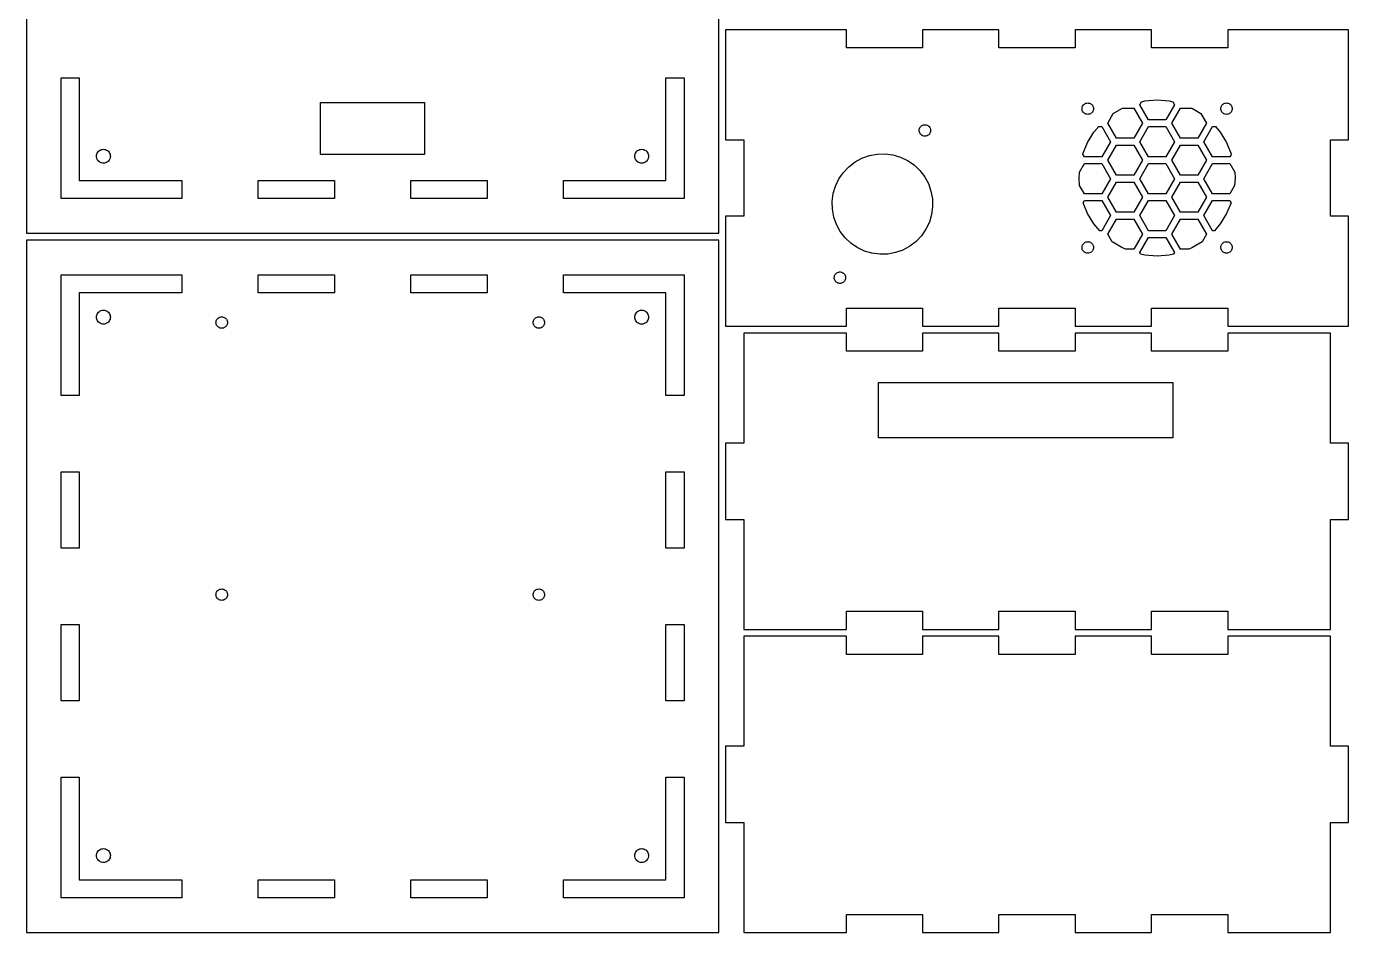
# Model space of a CAD drawing. Header units: metres. Extents: x 0 to 849, y 0 to 401.
# Drawn here: x 468 to 849.2, y 0 to 261.2 of the extents above; entities that cross this region are included whole.
import ezdxf

# ---------------------------------------------------------------- set-up
doc = ezdxf.new("R2010")
doc.units = ezdxf.units.M

msp = doc.modelspace()

# ---------------------------------------------------------------- linework, layer by layer
for p, q in [((468, 401.2), (468, 201.6)), ((667.6, 201.6), (667.6, 401.2)), ((704.4, 260.2), (669.6, 260.2)), ((669.6, 260.2), (669.6, 228.5)), ((704.4, 255), (704.4, 260.2)), ((748.4, 260.2), (726.4, 260.2)), ((726.4, 260.2), (726.4, 255)), ((748.4, 255), (748.4, 260.2)), ((792.4, 260.2), (770.4, 260.2)), ((770.4, 260.2), (770.4, 255)), ((792.4, 255), (792.4, 260.2)), ((849.2, 260.2), (814.4, 260.2)), ((814.4, 260.2), (814.4, 255)), ((849.2, 228.5), (849.2, 260.2)), ((726.4, 255), (704.4, 255)), ((770.4, 255), (748.4, 255)), ((814.4, 255), (792.4, 255)), ((478, 211.6), (478, 246.4)), ((478, 246.4), (483.2, 246.4)), ((483.2, 246.4), (483.2, 216.8)), ((652.4, 216.8), (652.4, 246.4)), ((652.4, 246.4), (657.6, 246.4)), ((657.6, 246.4), (657.6, 211.6)), ((552.8, 224.3), (552.8, 239.3)), ((552.8, 239.3), (582.8, 239.3)), ((582.8, 239.3), (582.8, 224.3)), ((772.35, 237.5), (772.37, 237.758)), ((772.37, 237.242), (772.35, 237.5)), ((772.37, 237.758), (772.431, 238.01)), ((772.431, 236.99), (772.37, 237.242)), ((772.431, 238.01), (772.53, 238.249)), ((772.53, 236.751), (772.431, 236.99)), ((772.53, 238.249), (772.665, 238.47)), ((772.665, 236.53), (772.53, 236.751)), ((772.665, 238.47), (772.833, 238.667)), ((772.833, 236.333), (772.665, 236.53)), ((772.833, 238.667), (773.03, 238.835)), ((773.03, 238.835), (773.251, 238.97)), ((773.251, 238.97), (773.49, 239.069)), ((773.49, 239.069), (773.742, 239.13)), ((773.742, 239.13), (774, 239.15)), ((774, 239.15), (774.258, 239.13)), ((774.258, 239.13), (774.51, 239.069)), ((774.51, 239.069), (774.749, 238.97)), ((774.749, 238.97), (774.97, 238.835)), ((774.97, 238.835), (775.167, 238.667)), ((775.167, 238.667), (775.335, 238.47)), ((775.335, 236.53), (775.167, 236.333)), ((775.335, 238.47), (775.47, 238.249)), ((775.47, 236.751), (775.335, 236.53)), ((775.47, 238.249), (775.569, 238.01)), ((775.569, 236.99), (775.47, 236.751)), ((775.569, 238.01), (775.63, 237.758)), ((775.63, 237.242), (775.569, 236.99)), ((775.63, 237.758), (775.65, 237.5)), ((775.65, 237.5), (775.63, 237.242)), ((781.354, 236.058), (783.785, 237.548)), ((783.785, 237.548), (784.011, 237.641)), ((784.011, 237.641), (787.268, 237.641)), ((787.268, 237.641), (789.768, 233.311)), ((789, 238.641), (789.487, 239.485)), ((791.5, 234.311), (789, 238.641)), ((789.487, 239.485), (790.48, 239.723)), ((790.48, 239.723), (794, 240)), ((794, 240), (797.52, 239.723)), ((799, 238.641), (796.5, 234.311)), ((797.52, 239.723), (798.513, 239.485)), ((798.232, 233.311), (800.732, 237.641)), ((798.513, 239.485), (799, 238.641)), ((800.732, 237.641), (803.989, 237.641)), ((803.989, 237.641), (804.215, 237.548)), ((804.215, 237.548), (806.646, 236.058)), ((812.35, 237.5), (812.37, 237.758)), ((812.37, 237.242), (812.35, 237.5)), ((812.37, 237.758), (812.431, 238.01)), ((812.431, 236.99), (812.37, 237.242)), ((812.431, 238.01), (812.53, 238.249)), ((812.53, 236.751), (812.431, 236.99)), ((812.53, 238.249), (812.665, 238.47)), ((812.665, 236.53), (812.53, 236.751)), ((812.665, 238.47), (812.833, 238.667)), ((812.833, 236.333), (812.665, 236.53)), ((812.833, 238.667), (813.03, 238.835)), ((813.03, 238.835), (813.251, 238.97)), ((813.251, 238.97), (813.49, 239.069)), ((813.49, 239.069), (813.742, 239.13)), ((813.742, 239.13), (814, 239.15)), ((814, 239.15), (814.258, 239.13)), ((814.258, 239.13), (814.51, 239.069)), ((814.51, 239.069), (814.749, 238.97)), ((814.749, 238.97), (814.97, 238.835)), ((814.97, 238.835), (815.167, 238.667)), ((815.167, 238.667), (815.335, 238.47)), ((815.335, 236.53), (815.167, 236.333)), ((815.335, 238.47), (815.47, 238.249)), ((815.47, 236.751), (815.335, 236.53)), ((815.47, 238.249), (815.569, 238.01)), ((815.569, 236.99), (815.47, 236.751)), ((815.569, 238.01), (815.63, 237.758)), ((815.63, 237.242), (815.569, 236.99)), ((815.63, 237.758), (815.65, 237.5)), ((815.65, 237.5), (815.63, 237.242)), ((725.946, 232.444), (726.151, 232.601)), ((726.151, 232.601), (726.379, 232.725)), ((726.379, 232.725), (726.623, 232.811)), ((726.623, 232.811), (726.878, 232.859)), ((726.878, 232.859), (727.136, 232.865)), ((727.136, 232.865), (727.393, 232.832)), ((727.393, 232.832), (727.641, 232.758)), ((727.641, 232.758), (727.875, 232.647)), ((727.875, 232.647), (728.088, 232.5)), ((773.03, 236.165), (772.833, 236.333)), ((773.251, 236.03), (773.03, 236.165)), ((773.49, 235.931), (773.251, 236.03)), ((773.742, 235.87), (773.49, 235.931)), ((774, 235.85), (773.742, 235.87)), ((774.258, 235.87), (774, 235.85)), ((774.51, 235.931), (774.258, 235.87)), ((774.749, 236.03), (774.51, 235.931)), ((774.97, 236.165), (774.749, 236.03)), ((775.167, 236.333), (774.97, 236.165)), ((779.768, 233.311), (781.354, 236.058)), ((782.268, 228.981), (779.768, 233.311)), ((789.768, 233.311), (787.268, 228.981)), ((796.5, 234.311), (791.5, 234.311)), ((800.732, 228.981), (798.232, 233.311)), ((808.232, 233.311), (805.732, 228.981)), ((806.646, 236.058), (808.232, 233.311)), ((813.03, 236.165), (812.833, 236.333)), ((813.251, 236.03), (813.03, 236.165)), ((813.49, 235.931), (813.251, 236.03)), ((813.742, 235.87), (813.49, 235.931)), ((814, 235.85), (813.742, 235.87)), ((814.258, 235.87), (814, 235.85)), ((814.51, 235.931), (814.258, 235.87)), ((814.749, 236.03), (814.51, 235.931)), ((814.97, 236.165), (814.749, 236.03)), ((815.167, 236.333), (814.97, 236.165)), ((725.402, 231.304), (725.436, 231.561)), ((725.409, 231.045), (725.402, 231.304)), ((725.456, 230.791), (725.409, 231.045)), ((725.436, 231.561), (725.51, 231.809)), ((725.543, 230.546), (725.456, 230.791)), ((725.51, 231.809), (725.621, 232.043)), ((725.666, 230.319), (725.543, 230.546)), ((725.621, 232.043), (725.768, 232.256)), ((725.824, 230.114), (725.666, 230.319)), ((725.768, 232.256), (725.946, 232.444)), ((726.012, 229.935), (725.824, 230.114)), ((726.225, 229.789), (726.012, 229.935)), ((726.459, 229.677), (726.225, 229.789)), ((726.707, 229.604), (726.459, 229.677)), ((726.964, 229.57), (726.707, 229.604)), ((727.222, 229.577), (726.964, 229.57)), ((727.477, 229.624), (727.222, 229.577)), ((727.721, 229.71), (727.477, 229.624)), ((727.949, 229.834), (727.721, 229.71)), ((728.154, 229.991), (727.949, 229.834)), ((728.088, 232.5), (728.276, 232.322)), ((728.332, 230.179), (728.154, 229.991)), ((728.276, 232.322), (728.434, 232.116)), ((728.479, 230.393), (728.332, 230.179)), ((728.434, 232.116), (728.557, 231.889)), ((728.59, 230.626), (728.479, 230.393)), ((728.557, 231.889), (728.644, 231.645)), ((728.664, 230.875), (728.59, 230.626)), ((728.644, 231.645), (728.691, 231.39)), ((728.698, 231.131), (728.664, 230.875)), ((728.691, 231.39), (728.698, 231.131)), ((773.952, 227.715), (775.797, 230.725)), ((775.797, 230.725), (777.151, 232.311)), ((777.151, 232.311), (778.036, 232.311)), ((778.036, 232.311), (780.536, 227.981)), ((787.268, 228.981), (782.268, 228.981)), ((789, 227.981), (791.5, 232.311)), ((791.5, 232.311), (796.5, 232.311)), ((796.5, 232.311), (799, 227.981)), ((805.732, 228.981), (800.732, 228.981)), ((807.464, 227.981), (809.964, 232.311)), ((809.964, 232.311), (810.849, 232.311)), ((810.849, 232.311), (812.203, 230.725)), ((812.203, 230.725), (814.048, 227.715)), ((488.418, 224.708), (488.582, 224.976)), ((488.582, 224.976), (488.786, 225.214)), ((488.786, 225.214), (489.024, 225.418)), ((489.024, 225.418), (489.292, 225.582)), ((489.292, 225.582), (489.582, 225.702)), ((489.582, 225.702), (489.887, 225.775)), ((489.887, 225.775), (490.2, 225.8)), ((490.2, 225.8), (490.513, 225.775)), ((490.513, 225.775), (490.818, 225.702)), ((490.818, 225.702), (491.108, 225.582)), ((491.108, 225.582), (491.376, 225.418)), ((491.376, 225.418), (491.614, 225.214)), ((491.614, 225.214), (491.818, 224.976)), ((491.818, 224.976), (491.982, 224.708)), ((643.618, 224.708), (643.782, 224.976)), ((643.782, 224.976), (643.986, 225.214)), ((643.986, 225.214), (644.224, 225.418)), ((644.224, 225.418), (644.492, 225.582)), ((644.492, 225.582), (644.782, 225.702)), ((644.782, 225.702), (645.087, 225.775)), ((645.087, 225.775), (645.4, 225.8)), ((645.4, 225.8), (645.713, 225.775)), ((645.713, 225.775), (646.018, 225.702)), ((646.018, 225.702), (646.308, 225.582)), ((646.308, 225.582), (646.576, 225.418)), ((646.576, 225.418), (646.814, 225.214)), ((646.814, 225.214), (647.018, 224.976)), ((647.018, 224.976), (647.182, 224.708)), ((669.6, 228.5), (674.8, 228.5)), ((674.8, 228.5), (674.8, 206.5)), ((772.601, 224.453), (773.952, 227.715)), ((780.536, 227.981), (778.036, 223.651)), ((779.768, 222.651), (782.268, 226.981)), ((782.268, 226.981), (787.268, 226.981)), ((787.268, 226.981), (789.768, 222.651)), ((791.5, 223.651), (789, 227.981)), ((799, 227.981), (796.5, 223.651)), ((798.232, 222.651), (800.732, 226.981)), ((800.732, 226.981), (805.732, 226.981)), ((805.732, 226.981), (808.232, 222.651)), ((809.964, 223.651), (807.464, 227.981)), ((814.048, 227.715), (815.399, 224.453)), ((844, 206.5), (844, 228.5)), ((844, 228.5), (849.2, 228.5)), ((488.2, 223.8), (488.225, 224.113)), ((488.225, 223.487), (488.2, 223.8)), ((488.225, 224.113), (488.298, 224.418)), ((488.298, 223.182), (488.225, 223.487)), ((488.298, 224.418), (488.418, 224.708)), ((488.418, 222.892), (488.298, 223.182)), ((488.582, 222.624), (488.418, 222.892)), ((488.786, 222.386), (488.582, 222.624)), ((489.024, 222.182), (488.786, 222.386)), ((489.292, 222.018), (489.024, 222.182)), ((489.582, 221.898), (489.292, 222.018)), ((489.887, 221.825), (489.582, 221.898)), ((490.2, 221.8), (489.887, 221.825)), ((490.513, 221.825), (490.2, 221.8)), ((490.818, 221.898), (490.513, 221.825)), ((491.108, 222.018), (490.818, 221.898)), ((491.376, 222.182), (491.108, 222.018)), ((491.614, 222.386), (491.376, 222.182)), ((491.818, 222.624), (491.614, 222.386)), ((491.982, 222.892), (491.818, 222.624)), ((491.982, 224.708), (492.102, 224.418)), ((492.102, 223.182), (491.982, 222.892)), ((492.102, 224.418), (492.175, 224.113)), ((492.175, 223.487), (492.102, 223.182)), ((492.175, 224.113), (492.2, 223.8)), ((492.2, 223.8), (492.175, 223.487)), ((582.8, 224.3), (552.8, 224.3)), ((643.4, 223.8), (643.425, 224.113)), ((643.425, 223.487), (643.4, 223.8)), ((643.425, 224.113), (643.498, 224.418)), ((643.498, 223.182), (643.425, 223.487)), ((643.498, 224.418), (643.618, 224.708)), ((643.618, 222.892), (643.498, 223.182)), ((643.782, 222.624), (643.618, 222.892)), ((643.986, 222.386), (643.782, 222.624)), ((644.224, 222.182), (643.986, 222.386)), ((644.492, 222.018), (644.224, 222.182)), ((644.782, 221.898), (644.492, 222.018)), ((645.087, 221.825), (644.782, 221.898)), ((645.4, 221.8), (645.087, 221.825)), ((645.713, 221.825), (645.4, 221.8)), ((646.018, 221.898), (645.713, 221.825)), ((646.308, 222.018), (646.018, 221.898)), ((646.576, 222.182), (646.308, 222.018)), ((646.814, 222.386), (646.576, 222.182)), ((647.018, 222.624), (646.814, 222.386)), ((647.182, 222.892), (647.018, 222.624)), ((647.182, 224.708), (647.302, 224.418)), ((647.302, 223.182), (647.182, 222.892)), ((647.302, 224.418), (647.375, 224.113)), ((647.375, 223.487), (647.302, 223.182)), ((647.375, 224.113), (647.4, 223.8)), ((647.4, 223.8), (647.375, 223.487)), ((705.098, 220.776), (706.903, 222.161)), ((706.903, 222.161), (708.902, 223.246)), ((708.902, 223.246), (711.047, 224.006)), ((711.047, 224.006), (713.284, 224.421)), ((713.284, 224.421), (715.559, 224.48)), ((715.559, 224.48), (717.815, 224.183)), ((717.815, 224.183), (719.996, 223.537)), ((719.996, 223.537), (722.05, 222.557)), ((722.05, 222.557), (723.925, 221.269)), ((723.925, 221.269), (725.576, 219.702)), ((771.636, 219.226), (773.036, 221.651)), ((772.593, 224.418), (772.601, 224.453)), ((773.036, 223.651), (772.593, 224.418)), ((778.036, 223.651), (773.036, 223.651)), ((773.036, 221.651), (778.036, 221.651)), ((778.036, 221.651), (780.536, 217.32)), ((782.268, 218.32), (779.768, 222.651)), ((789.768, 222.651), (787.268, 218.32)), ((789, 217.32), (791.5, 221.651)), ((796.5, 223.651), (791.5, 223.651)), ((791.5, 221.651), (796.5, 221.651)), ((796.5, 221.651), (799, 217.32)), ((800.732, 218.32), (798.232, 222.651)), ((808.232, 222.651), (805.732, 218.32)), ((807.464, 217.32), (809.964, 221.651)), ((814.964, 223.651), (809.964, 223.651)), ((809.964, 221.651), (814.964, 221.651)), ((815.407, 224.418), (814.964, 223.651)), ((814.964, 221.651), (816.364, 219.226)), ((815.399, 224.453), (815.407, 224.418)), ((702.243, 217.25), (703.531, 219.125)), ((703.531, 219.125), (705.098, 220.776)), ((725.576, 219.702), (726.961, 217.897)), ((726.961, 217.897), (728.046, 215.898)), ((771.5, 217.5), (771.636, 219.226)), ((771.669, 215.359), (771.5, 217.5)), ((780.536, 217.32), (778.036, 212.99)), ((787.268, 218.32), (782.268, 218.32)), ((791.5, 212.99), (789, 217.32)), ((799, 217.32), (796.5, 212.99)), ((805.732, 218.32), (800.732, 218.32)), ((809.964, 212.99), (807.464, 217.32)), ((816.5, 217.5), (816.331, 215.359)), ((816.364, 219.226), (816.5, 217.5)), ((483.2, 216.8), (512.8, 216.8)), ((512.8, 216.8), (512.8, 211.6)), ((534.8, 211.6), (534.8, 216.8)), ((534.8, 216.8), (556.8, 216.8)), ((556.8, 216.8), (556.8, 211.6)), ((578.8, 211.6), (578.8, 216.8)), ((578.8, 216.8), (600.8, 216.8)), ((600.8, 216.8), (600.8, 211.6)), ((622.8, 211.6), (622.8, 216.8)), ((622.8, 216.8), (652.4, 216.8)), ((700.617, 213.015), (701.263, 215.196)), ((701.263, 215.196), (702.243, 217.25)), ((728.046, 215.898), (728.806, 213.753)), ((728.806, 213.753), (729.221, 211.516)), ((773.036, 212.99), (771.669, 215.359)), ((779.768, 211.99), (782.268, 216.32)), ((782.268, 216.32), (787.268, 216.32)), ((787.268, 216.32), (789.768, 211.99)), ((798.232, 211.99), (800.732, 216.32)), ((800.732, 216.32), (805.732, 216.32)), ((805.732, 216.32), (808.232, 211.99)), ((816.331, 215.359), (814.964, 212.99)), ((512.8, 211.6), (478, 211.6)), ((556.8, 211.6), (534.8, 211.6)), ((600.8, 211.6), (578.8, 211.6)), ((657.6, 211.6), (622.8, 211.6)), ((700.32, 210.759), (700.617, 213.015)), ((700.379, 208.484), (700.32, 210.759)), ((729.221, 211.516), (729.28, 209.241)), ((772.676, 210.367), (773.036, 210.99)), ((773.952, 207.285), (772.676, 210.367)), ((778.036, 212.99), (773.036, 212.99)), ((773.036, 210.99), (778.036, 210.99)), ((778.036, 210.99), (780.536, 206.66)), ((782.268, 207.66), (779.768, 211.99)), ((789.768, 211.99), (787.268, 207.66)), ((789, 206.66), (791.5, 210.99)), ((796.5, 212.99), (791.5, 212.99)), ((791.5, 210.99), (796.5, 210.99)), ((796.5, 210.99), (799, 206.66)), ((800.732, 207.66), (798.232, 211.99)), ((808.232, 211.99), (805.732, 207.66)), ((807.464, 206.66), (809.964, 210.99)), ((814.964, 212.99), (809.964, 212.99)), ((809.964, 210.99), (814.964, 210.99)), ((815.324, 210.367), (814.048, 207.285)), ((814.964, 210.99), (815.324, 210.367)), ((674.8, 206.5), (669.6, 206.5)), ((669.6, 206.5), (669.6, 174.8)), ((700.794, 206.247), (700.379, 208.484)), ((701.554, 204.102), (700.794, 206.247)), ((728.983, 206.985), (728.337, 204.804)), ((729.28, 209.241), (728.983, 206.985)), ((775.797, 204.275), (773.952, 207.285)), ((780.536, 206.66), (778.036, 202.33)), ((787.268, 207.66), (782.268, 207.66)), ((791.5, 202.33), (789, 206.66)), ((799, 206.66), (796.5, 202.33)), ((805.732, 207.66), (800.732, 207.66)), ((809.964, 202.33), (807.464, 206.66)), ((814.048, 207.285), (812.203, 204.275)), ((849.2, 206.5), (844, 206.5)), ((849.2, 174.8), (849.2, 206.5)), ((702.639, 202.103), (701.554, 204.102)), ((704.024, 200.298), (702.639, 202.103)), ((727.357, 202.75), (726.069, 200.875)), ((728.337, 204.804), (727.357, 202.75)), ((777.458, 202.33), (775.797, 204.275)), ((778.036, 202.33), (777.458, 202.33)), ((779.768, 201.33), (782.268, 205.66)), ((782.268, 205.66), (787.268, 205.66)), ((787.268, 205.66), (789.768, 201.33)), ((796.5, 202.33), (791.5, 202.33)), ((798.232, 201.33), (800.732, 205.66)), ((800.732, 205.66), (805.732, 205.66)), ((805.732, 205.66), (808.232, 201.33)), ((810.542, 202.33), (809.964, 202.33)), ((812.203, 204.275), (810.542, 202.33)), ((468, 201.6), (667.6, 201.6)), ((667.6, 199.6), (468, 199.6)), ((468, 199.6), (468, 0)), ((667.6, 0), (667.6, 199.6)), ((705.675, 198.731), (704.024, 200.298)), ((707.55, 197.443), (705.675, 198.731)), ((724.502, 199.224), (722.697, 197.839)), ((726.069, 200.875), (724.502, 199.224)), ((772.431, 198.01), (772.53, 198.249)), ((772.53, 198.249), (772.665, 198.47)), ((772.665, 198.47), (772.833, 198.667)), ((772.833, 198.667), (773.03, 198.835)), ((773.03, 198.835), (773.251, 198.97)), ((773.251, 198.97), (773.49, 199.069)), ((773.49, 199.069), (773.742, 199.13)), ((773.742, 199.13), (774, 199.15)), ((774, 199.15), (774.258, 199.13)), ((774.258, 199.13), (774.51, 199.069)), ((774.51, 199.069), (774.749, 198.97)), ((774.749, 198.97), (774.97, 198.835)), ((774.97, 198.835), (775.167, 198.667)), ((775.167, 198.667), (775.335, 198.47)), ((775.335, 198.47), (775.47, 198.249)), ((775.47, 198.249), (775.569, 198.01)), ((781.033, 199.139), (779.768, 201.33)), ((783.785, 197.452), (781.033, 199.139)), ((789.768, 201.33), (787.268, 197)), ((789, 196), (791.5, 200.33)), ((791.5, 200.33), (796.5, 200.33)), ((796.5, 200.33), (799, 196)), ((800.732, 197), (798.232, 201.33)), ((806.967, 199.139), (804.215, 197.452)), ((808.232, 201.33), (806.967, 199.139)), ((812.431, 198.01), (812.53, 198.249)), ((812.53, 198.249), (812.665, 198.47)), ((812.665, 198.47), (812.833, 198.667)), ((812.833, 198.667), (813.03, 198.835)), ((813.03, 198.835), (813.251, 198.97)), ((813.251, 198.97), (813.49, 199.069)), ((813.49, 199.069), (813.742, 199.13)), ((813.742, 199.13), (814, 199.15)), ((814, 199.15), (814.258, 199.13)), ((814.258, 199.13), (814.51, 199.069)), ((814.51, 199.069), (814.749, 198.97)), ((814.749, 198.97), (814.97, 198.835)), ((814.97, 198.835), (815.167, 198.667)), ((815.167, 198.667), (815.335, 198.47)), ((815.335, 198.47), (815.47, 198.249)), ((815.47, 198.249), (815.569, 198.01)), ((709.604, 196.463), (707.55, 197.443)), ((711.785, 195.817), (709.604, 196.463)), ((714.041, 195.52), (711.785, 195.817)), ((716.316, 195.579), (714.041, 195.52)), ((718.553, 195.994), (716.316, 195.579)), ((720.698, 196.754), (718.553, 195.994)), ((722.697, 197.839), (720.698, 196.754)), ((772.35, 197.5), (772.37, 197.758)), ((772.37, 197.242), (772.35, 197.5)), ((772.37, 197.758), (772.431, 198.01)), ((772.431, 196.99), (772.37, 197.242)), ((772.53, 196.751), (772.431, 196.99)), ((772.665, 196.53), (772.53, 196.751)), ((772.833, 196.333), (772.665, 196.53)), ((773.03, 196.165), (772.833, 196.333)), ((773.251, 196.03), (773.03, 196.165)), ((773.49, 195.931), (773.251, 196.03)), ((773.742, 195.87), (773.49, 195.931)), ((774, 195.85), (773.742, 195.87)), ((774.258, 195.87), (774, 195.85)), ((774.51, 195.931), (774.258, 195.87)), ((774.749, 196.03), (774.51, 195.931)), ((774.97, 196.165), (774.749, 196.03)), ((775.167, 196.333), (774.97, 196.165)), ((775.335, 196.53), (775.167, 196.333)), ((775.47, 196.751), (775.335, 196.53)), ((775.569, 196.99), (775.47, 196.751)), ((775.569, 198.01), (775.63, 197.758)), ((775.63, 197.242), (775.569, 196.99)), ((775.63, 197.758), (775.65, 197.5)), ((775.65, 197.5), (775.63, 197.242)), ((784.877, 197), (783.785, 197.452)), ((787.268, 197), (784.877, 197)), ((789.246, 195.573), (789, 196)), ((790.48, 195.277), (789.246, 195.573)), ((794, 195), (790.48, 195.277)), ((797.52, 195.277), (794, 195)), ((798.754, 195.573), (797.52, 195.277)), ((799, 196), (798.754, 195.573)), ((803.123, 197), (800.732, 197)), ((804.215, 197.452), (803.123, 197)), ((812.35, 197.5), (812.37, 197.758)), ((812.37, 197.242), (812.35, 197.5)), ((812.37, 197.758), (812.431, 198.01)), ((812.431, 196.99), (812.37, 197.242)), ((812.53, 196.751), (812.431, 196.99)), ((812.665, 196.53), (812.53, 196.751)), ((812.833, 196.333), (812.665, 196.53)), ((813.03, 196.165), (812.833, 196.333)), ((813.251, 196.03), (813.03, 196.165)), ((813.49, 195.931), (813.251, 196.03)), ((813.742, 195.87), (813.49, 195.931)), ((814, 195.85), (813.742, 195.87)), ((814.258, 195.87), (814, 195.85)), ((814.51, 195.931), (814.258, 195.87)), ((814.749, 196.03), (814.51, 195.931)), ((814.97, 196.165), (814.749, 196.03)), ((815.167, 196.333), (814.97, 196.165)), ((815.335, 196.53), (815.167, 196.333)), ((815.47, 196.751), (815.335, 196.53)), ((815.569, 196.99), (815.47, 196.751)), ((815.569, 198.01), (815.63, 197.758)), ((815.63, 197.242), (815.569, 196.99)), ((815.63, 197.758), (815.65, 197.5)), ((815.65, 197.5), (815.63, 197.242)), ((478, 154.8), (478, 189.6)), ((478, 189.6), (512.8, 189.6)), ((512.8, 189.6), (512.8, 184.4)), ((534.8, 184.4), (534.8, 189.6)), ((534.8, 189.6), (556.8, 189.6)), ((556.8, 189.6), (556.8, 184.4)), ((578.8, 184.4), (578.8, 189.6)), ((578.8, 189.6), (600.8, 189.6)), ((600.8, 189.6), (600.8, 184.4)), ((622.8, 184.4), (622.8, 189.6)), ((622.8, 189.6), (657.6, 189.6)), ((657.6, 189.6), (657.6, 154.8)), ((700.902, 188.869), (700.936, 189.125)), ((700.909, 188.61), (700.902, 188.869)), ((700.956, 188.355), (700.909, 188.61)), ((700.936, 189.125), (701.01, 189.374)), ((701.043, 188.111), (700.956, 188.355)), ((701.01, 189.374), (701.121, 189.607)), ((701.166, 187.884), (701.043, 188.111)), ((701.121, 189.607), (701.268, 189.821)), ((701.324, 187.678), (701.166, 187.884)), ((701.268, 189.821), (701.446, 190.009)), ((701.512, 187.5), (701.324, 187.678)), ((701.446, 190.009), (701.651, 190.166)), ((701.725, 187.353), (701.512, 187.5)), ((701.651, 190.166), (701.879, 190.29)), ((701.959, 187.242), (701.725, 187.353)), ((701.879, 190.29), (702.123, 190.376)), ((702.207, 187.168), (701.959, 187.242)), ((702.123, 190.376), (702.378, 190.423)), ((702.464, 187.135), (702.207, 187.168)), ((702.378, 190.423), (702.636, 190.43)), ((702.722, 187.141), (702.464, 187.135)), ((702.636, 190.43), (702.893, 190.396)), ((702.977, 187.189), (702.722, 187.141)), ((702.893, 190.396), (703.141, 190.323)), ((703.221, 187.275), (702.977, 187.189)), ((703.141, 190.323), (703.375, 190.211)), ((703.449, 187.399), (703.221, 187.275)), ((703.375, 190.211), (703.588, 190.065)), ((703.654, 187.556), (703.449, 187.399)), ((703.588, 190.065), (703.776, 189.886)), ((703.832, 187.744), (703.654, 187.556)), ((703.776, 189.886), (703.934, 189.681)), ((703.979, 187.957), (703.832, 187.744)), ((703.934, 189.681), (704.057, 189.453)), ((704.09, 188.191), (703.979, 187.957)), ((704.057, 189.453), (704.144, 189.209)), ((704.164, 188.439), (704.09, 188.191)), ((704.144, 189.209), (704.191, 188.955)), ((704.198, 188.696), (704.164, 188.439)), ((704.191, 188.955), (704.198, 188.696)), ((512.8, 184.4), (483.2, 184.4)), ((483.2, 184.4), (483.2, 154.8)), ((556.8, 184.4), (534.8, 184.4)), ((600.8, 184.4), (578.8, 184.4)), ((652.4, 184.4), (622.8, 184.4)), ((652.4, 154.8), (652.4, 184.4)), ((489.024, 179.018), (489.292, 179.182)), ((489.292, 179.182), (489.582, 179.302)), ((489.582, 179.302), (489.887, 179.375)), ((489.887, 179.375), (490.2, 179.4)), ((490.2, 179.4), (490.513, 179.375)), ((490.513, 179.375), (490.818, 179.302)), ((490.818, 179.302), (491.108, 179.182)), ((491.108, 179.182), (491.376, 179.018)), ((644.224, 179.018), (644.492, 179.182)), ((644.492, 179.182), (644.782, 179.302)), ((644.782, 179.302), (645.087, 179.375)), ((645.087, 179.375), (645.4, 179.4)), ((645.4, 179.4), (645.713, 179.375)), ((645.713, 179.375), (646.018, 179.302)), ((646.018, 179.302), (646.308, 179.182)), ((646.308, 179.182), (646.576, 179.018)), ((704.4, 180), (726.4, 180)), ((704.4, 174.8), (704.4, 180)), ((726.4, 180), (726.4, 174.8)), ((748.4, 174.8), (748.4, 180)), ((748.4, 180), (770.4, 180)), ((770.4, 180), (770.4, 174.8)), ((792.4, 174.8), (792.4, 180)), ((792.4, 180), (814.4, 180)), ((814.4, 180), (814.4, 174.8)), ((488.2, 177.4), (488.225, 177.713)), ((488.225, 177.087), (488.2, 177.4)), ((488.225, 177.713), (488.298, 178.018)), ((488.298, 176.782), (488.225, 177.087)), ((488.298, 178.018), (488.418, 178.308)), ((488.418, 176.492), (488.298, 176.782)), ((488.418, 178.308), (488.582, 178.576)), ((488.582, 176.224), (488.418, 176.492)), ((488.582, 178.576), (488.786, 178.814)), ((488.786, 175.986), (488.582, 176.224)), ((488.786, 178.814), (489.024, 179.018)), ((489.024, 175.782), (488.786, 175.986)), ((489.292, 175.618), (489.024, 175.782)), ((489.582, 175.498), (489.292, 175.618)), ((489.887, 175.425), (489.582, 175.498)), ((490.2, 175.4), (489.887, 175.425)), ((490.513, 175.425), (490.2, 175.4)), ((490.818, 175.498), (490.513, 175.425)), ((491.108, 175.618), (490.818, 175.498)), ((491.376, 175.782), (491.108, 175.618)), ((491.376, 179.018), (491.614, 178.814)), ((491.614, 175.986), (491.376, 175.782)), ((491.614, 178.814), (491.818, 178.576)), ((491.818, 176.224), (491.614, 175.986)), ((491.818, 178.576), (491.982, 178.308)), ((491.982, 176.492), (491.818, 176.224)), ((491.982, 178.308), (492.102, 178.018)), ((492.102, 176.782), (491.982, 176.492)), ((492.102, 178.018), (492.175, 177.713)), ((492.175, 177.087), (492.102, 176.782)), ((492.175, 177.713), (492.2, 177.4)), ((492.2, 177.4), (492.175, 177.087)), ((522.65, 175.84), (522.67, 176.098)), ((522.67, 175.582), (522.65, 175.84)), ((522.67, 176.098), (522.731, 176.35)), ((522.731, 175.33), (522.67, 175.582)), ((522.731, 176.35), (522.83, 176.589)), ((522.83, 176.589), (522.965, 176.81)), ((522.965, 176.81), (523.133, 177.007)), ((523.133, 177.007), (523.33, 177.175)), ((523.33, 177.175), (523.551, 177.31)), ((523.551, 177.31), (523.79, 177.409)), ((523.79, 177.409), (524.042, 177.47)), ((524.042, 177.47), (524.3, 177.49)), ((524.3, 177.49), (524.558, 177.47)), ((524.558, 177.47), (524.81, 177.409)), ((524.81, 177.409), (525.049, 177.31)), ((525.049, 177.31), (525.27, 177.175)), ((525.27, 177.175), (525.467, 177.007)), ((525.467, 177.007), (525.635, 176.81)), ((525.635, 176.81), (525.77, 176.589)), ((525.77, 176.589), (525.869, 176.35)), ((525.869, 176.35), (525.93, 176.098)), ((525.93, 175.582), (525.869, 175.33)), ((525.93, 176.098), (525.95, 175.84)), ((525.95, 175.84), (525.93, 175.582)), ((614.09, 175.84), (614.11, 176.098)), ((614.11, 175.582), (614.09, 175.84)), ((614.11, 176.098), (614.171, 176.35)), ((614.171, 175.33), (614.11, 175.582)), ((614.171, 176.35), (614.27, 176.589)), ((614.27, 176.589), (614.405, 176.81)), ((614.405, 176.81), (614.573, 177.007)), ((614.573, 177.007), (614.77, 177.175)), ((614.77, 177.175), (614.991, 177.31)), ((614.991, 177.31), (615.23, 177.409)), ((615.23, 177.409), (615.482, 177.47)), ((615.482, 177.47), (615.74, 177.49)), ((615.74, 177.49), (615.998, 177.47)), ((615.998, 177.47), (616.25, 177.409)), ((616.25, 177.409), (616.489, 177.31)), ((616.489, 177.31), (616.71, 177.175)), ((616.71, 177.175), (616.907, 177.007)), ((616.907, 177.007), (617.075, 176.81)), ((617.075, 176.81), (617.21, 176.589)), ((617.21, 176.589), (617.309, 176.35)), ((617.309, 176.35), (617.37, 176.098)), ((617.37, 175.582), (617.309, 175.33)), ((617.37, 176.098), (617.39, 175.84)), ((617.39, 175.84), (617.37, 175.582)), ((643.4, 177.4), (643.425, 177.713)), ((643.425, 177.087), (643.4, 177.4)), ((643.425, 177.713), (643.498, 178.018)), ((643.498, 176.782), (643.425, 177.087)), ((643.498, 178.018), (643.618, 178.308)), ((643.618, 176.492), (643.498, 176.782)), ((643.618, 178.308), (643.782, 178.576)), ((643.782, 176.224), (643.618, 176.492)), ((643.782, 178.576), (643.986, 178.814)), ((643.986, 175.986), (643.782, 176.224)), ((643.986, 178.814), (644.224, 179.018)), ((644.224, 175.782), (643.986, 175.986)), ((644.492, 175.618), (644.224, 175.782)), ((644.782, 175.498), (644.492, 175.618)), ((645.087, 175.425), (644.782, 175.498)), ((645.4, 175.4), (645.087, 175.425)), ((645.713, 175.425), (645.4, 175.4)), ((646.018, 175.498), (645.713, 175.425)), ((646.308, 175.618), (646.018, 175.498)), ((646.576, 175.782), (646.308, 175.618)), ((646.576, 179.018), (646.814, 178.814)), ((646.814, 175.986), (646.576, 175.782)), ((646.814, 178.814), (647.018, 178.576)), ((647.018, 176.224), (646.814, 175.986)), ((647.018, 178.576), (647.182, 178.308)), ((647.182, 176.492), (647.018, 176.224)), ((647.182, 178.308), (647.302, 178.018)), ((647.302, 176.782), (647.182, 176.492)), ((647.302, 178.018), (647.375, 177.713)), ((647.375, 177.087), (647.302, 176.782)), ((647.375, 177.713), (647.4, 177.4)), ((647.4, 177.4), (647.375, 177.087)), ((522.83, 175.091), (522.731, 175.33)), ((522.965, 174.87), (522.83, 175.091)), ((523.133, 174.673), (522.965, 174.87)), ((523.33, 174.505), (523.133, 174.673)), ((523.551, 174.37), (523.33, 174.505)), ((523.79, 174.271), (523.551, 174.37)), ((524.042, 174.21), (523.79, 174.271)), ((524.3, 174.19), (524.042, 174.21)), ((524.558, 174.21), (524.3, 174.19)), ((524.81, 174.271), (524.558, 174.21)), ((525.049, 174.37), (524.81, 174.271)), ((525.27, 174.505), (525.049, 174.37)), ((525.467, 174.673), (525.27, 174.505)), ((525.635, 174.87), (525.467, 174.673)), ((525.77, 175.091), (525.635, 174.87)), ((525.869, 175.33), (525.77, 175.091)), ((614.27, 175.091), (614.171, 175.33)), ((614.405, 174.87), (614.27, 175.091)), ((614.573, 174.673), (614.405, 174.87)), ((614.77, 174.505), (614.573, 174.673)), ((614.991, 174.37), (614.77, 174.505)), ((615.23, 174.271), (614.991, 174.37)), ((615.482, 174.21), (615.23, 174.271)), ((615.74, 174.19), (615.482, 174.21)), ((615.998, 174.21), (615.74, 174.19)), ((616.25, 174.271), (615.998, 174.21)), ((616.489, 174.37), (616.25, 174.271)), ((616.71, 174.505), (616.489, 174.37)), ((616.907, 174.673), (616.71, 174.505)), ((617.075, 174.87), (616.907, 174.673)), ((617.21, 175.091), (617.075, 174.87)), ((617.309, 175.33), (617.21, 175.091)), ((669.6, 174.8), (704.4, 174.8)), ((704.4, 172.8), (674.8, 172.8)), ((674.8, 172.8), (674.8, 141.1)), ((704.4, 167.6), (704.4, 172.8)), ((726.4, 174.8), (748.4, 174.8)), ((748.4, 172.8), (726.4, 172.8)), ((726.4, 172.8), (726.4, 167.6)), ((748.4, 167.6), (748.4, 172.8)), ((770.4, 174.8), (792.4, 174.8)), ((792.4, 172.8), (770.4, 172.8)), ((770.4, 172.8), (770.4, 167.6)), ((792.4, 167.6), (792.4, 172.8)), ((814.4, 174.8), (849.2, 174.8)), ((844, 172.8), (814.4, 172.8)), ((814.4, 172.8), (814.4, 167.6)), ((844, 141.1), (844, 172.8)), ((726.4, 167.6), (704.4, 167.6)), ((770.4, 167.6), (748.4, 167.6)), ((814.4, 167.6), (792.4, 167.6)), ((713.68, 142.6), (713.68, 158.6)), ((713.68, 158.6), (798.52, 158.6)), ((798.52, 158.6), (798.52, 142.6)), ((483.2, 154.8), (478, 154.8)), ((657.6, 154.8), (652.4, 154.8)), ((674.8, 141.1), (669.6, 141.1)), ((669.6, 141.1), (669.6, 119.1)), ((798.52, 142.6), (713.68, 142.6)), ((849.2, 141.1), (844, 141.1)), ((849.2, 119.1), (849.2, 141.1)), ((478, 110.8), (478, 132.8)), ((478, 132.8), (483.2, 132.8)), ((483.2, 132.8), (483.2, 110.8)), ((652.4, 110.8), (652.4, 132.8)), ((652.4, 132.8), (657.6, 132.8)), ((657.6, 132.8), (657.6, 110.8)), ((669.6, 119.1), (674.8, 119.1)), ((674.8, 119.1), (674.8, 87.4)), ((844, 87.4), (844, 119.1)), ((844, 119.1), (849.2, 119.1)), ((483.2, 110.8), (478, 110.8)), ((657.6, 110.8), (652.4, 110.8)), ((522.65, 97.4), (522.67, 97.6581)), ((522.67, 97.1419), (522.65, 97.4)), ((522.67, 97.6581), (522.731, 97.9099)), ((522.731, 96.8901), (522.67, 97.1419)), ((522.731, 97.9099), (522.83, 98.1491)), ((522.83, 96.6509), (522.731, 96.8901)), ((522.83, 98.1491), (522.965, 98.3698)), ((522.965, 96.4301), (522.83, 96.6509)), ((522.965, 98.3698), (523.133, 98.5667)), ((523.133, 96.2333), (522.965, 96.4301)), ((523.133, 98.5667), (523.33, 98.7349)), ((523.33, 96.0651), (523.133, 96.2333)), ((523.33, 98.7349), (523.551, 98.8701)), ((523.551, 95.9298), (523.33, 96.0651)), ((523.551, 98.8701), (523.79, 98.9692)), ((523.79, 95.8307), (523.551, 95.9298)), ((523.79, 98.9692), (524.042, 99.0297)), ((524.042, 95.7703), (523.79, 95.8307)), ((524.042, 99.0297), (524.3, 99.05)), ((524.3, 95.75), (524.042, 95.7703)), ((524.3, 99.05), (524.558, 99.0297)), ((524.558, 95.7703), (524.3, 95.75)), ((524.558, 99.0297), (524.81, 98.9692)), ((524.81, 95.8307), (524.558, 95.7703)), ((524.81, 98.9692), (525.049, 98.8701)), ((525.049, 95.9298), (524.81, 95.8307)), ((525.049, 98.8701), (525.27, 98.7349)), ((525.27, 96.0651), (525.049, 95.9298)), ((525.27, 98.7349), (525.467, 98.5667)), ((525.467, 96.2333), (525.27, 96.0651)), ((525.467, 98.5667), (525.635, 98.3698)), ((525.635, 96.4301), (525.467, 96.2333)), ((525.635, 98.3698), (525.77, 98.1491)), ((525.77, 96.6509), (525.635, 96.4301)), ((525.77, 98.1491), (525.869, 97.9099)), ((525.869, 96.8901), (525.77, 96.6509)), ((525.869, 97.9099), (525.93, 97.6581)), ((525.93, 97.1419), (525.869, 96.8901)), ((525.93, 97.6581), (525.95, 97.4)), ((525.95, 97.4), (525.93, 97.1419)), ((614.09, 97.4), (614.11, 97.6581)), ((614.11, 97.1419), (614.09, 97.4)), ((614.11, 97.6581), (614.171, 97.9099)), ((614.171, 96.8901), (614.11, 97.1419)), ((614.171, 97.9099), (614.27, 98.1491)), ((614.27, 96.6509), (614.171, 96.8901)), ((614.27, 98.1491), (614.405, 98.3698)), ((614.405, 96.4301), (614.27, 96.6509)), ((614.405, 98.3698), (614.573, 98.5667)), ((614.573, 96.2333), (614.405, 96.4301)), ((614.573, 98.5667), (614.77, 98.7349)), ((614.77, 96.0651), (614.573, 96.2333)), ((614.77, 98.7349), (614.991, 98.8701)), ((614.991, 95.9298), (614.77, 96.0651)), ((614.991, 98.8701), (615.23, 98.9692)), ((615.23, 95.8307), (614.991, 95.9298)), ((615.23, 98.9692), (615.482, 99.0297)), ((615.482, 95.7703), (615.23, 95.8307)), ((615.482, 99.0297), (615.74, 99.05)), ((615.74, 95.75), (615.482, 95.7703)), ((615.74, 99.05), (615.998, 99.0297)), ((615.998, 95.7703), (615.74, 95.75)), ((615.998, 99.0297), (616.25, 98.9692)), ((616.25, 95.8307), (615.998, 95.7703)), ((616.25, 98.9692), (616.489, 98.8701)), ((616.489, 95.9298), (616.25, 95.8307)), ((616.489, 98.8701), (616.71, 98.7349)), ((616.71, 96.0651), (616.489, 95.9298)), ((616.71, 98.7349), (616.907, 98.5667)), ((616.907, 96.2333), (616.71, 96.0651)), ((616.907, 98.5667), (617.075, 98.3698)), ((617.075, 96.4301), (616.907, 96.2333)), ((617.075, 98.3698), (617.21, 98.1491)), ((617.21, 96.6509), (617.075, 96.4301)), ((617.21, 98.1491), (617.309, 97.9099)), ((617.309, 96.8901), (617.21, 96.6509)), ((617.309, 97.9099), (617.37, 97.6581)), ((617.37, 97.1419), (617.309, 96.8901)), ((617.37, 97.6581), (617.39, 97.4)), ((617.39, 97.4), (617.37, 97.1419)), ((704.4, 92.6), (726.4, 92.6)), ((704.4, 87.4), (704.4, 92.6)), ((726.4, 92.6), (726.4, 87.4)), ((748.4, 87.4), (748.4, 92.6)), ((748.4, 92.6), (770.4, 92.6)), ((770.4, 92.6), (770.4, 87.4)), ((792.4, 87.4), (792.4, 92.6)), ((792.4, 92.6), (814.4, 92.6)), ((814.4, 92.6), (814.4, 87.4)), ((478, 66.8), (478, 88.8)), ((478, 88.8), (483.2, 88.8)), ((483.2, 88.8), (483.2, 66.8)), ((652.4, 66.8), (652.4, 88.8)), ((652.4, 88.8), (657.6, 88.8)), ((657.6, 88.8), (657.6, 66.8)), ((674.8, 87.4), (704.4, 87.4)), ((704.4, 85.3999), (674.8, 85.3999)), ((674.8, 85.3999), (674.8, 53.7)), ((704.4, 80.2), (704.4, 85.3999)), ((726.4, 87.4), (748.4, 87.4)), ((748.4, 85.3999), (726.4, 85.3999)), ((726.4, 85.3999), (726.4, 80.2)), ((748.4, 80.2), (748.4, 85.3999)), ((770.4, 87.4), (792.4, 87.4)), ((792.4, 85.3999), (770.4, 85.3999)), ((770.4, 85.3999), (770.4, 80.2)), ((792.4, 80.2), (792.4, 85.3999)), ((814.4, 87.4), (844, 87.4)), ((844, 85.3999), (814.4, 85.3999)), ((814.4, 85.3999), (814.4, 80.2)), ((844, 53.7), (844, 85.3999)), ((726.4, 80.2), (704.4, 80.2)), ((770.4, 80.2), (748.4, 80.2)), ((814.4, 80.2), (792.4, 80.2)), ((483.2, 66.8), (478, 66.8)), ((657.6, 66.8), (652.4, 66.8)), ((674.8, 53.7), (669.6, 53.7)), ((669.6, 53.7), (669.6, 31.7)), ((849.2, 53.7), (844, 53.7)), ((849.2, 31.7), (849.2, 53.7)), ((478, 10), (478, 44.8)), ((478, 44.8), (483.2, 44.8)), ((483.2, 44.8), (483.2, 15.2)), ((652.4, 15.2), (652.4, 44.8)), ((652.4, 44.8), (657.6, 44.8)), ((657.6, 44.8), (657.6, 10)), ((669.6, 31.7), (674.8, 31.7)), ((674.8, 31.7), (674.8, 0)), ((844, 0), (844, 31.7)), ((844, 31.7), (849.2, 31.7)), ((488.298, 22.818), (488.418, 23.108)), ((488.418, 23.108), (488.582, 23.3756)), ((488.582, 23.3756), (488.786, 23.6142)), ((488.786, 23.6142), (489.024, 23.818)), ((489.024, 23.818), (489.292, 23.982)), ((489.292, 23.982), (489.582, 24.1021)), ((489.582, 24.1021), (489.887, 24.1754)), ((489.887, 24.1754), (490.2, 24.2)), ((490.2, 24.2), (490.513, 24.1754)), ((490.513, 24.1754), (490.818, 24.1021)), ((490.818, 24.1021), (491.108, 23.982)), ((491.108, 23.982), (491.376, 23.818)), ((491.376, 23.818), (491.614, 23.6142)), ((491.614, 23.6142), (491.818, 23.3756)), ((491.818, 23.3756), (491.982, 23.108)), ((491.982, 23.108), (492.102, 22.818)), ((643.498, 22.818), (643.618, 23.108)), ((643.618, 23.108), (643.782, 23.3756)), ((643.782, 23.3756), (643.986, 23.6142)), ((643.986, 23.6142), (644.224, 23.818)), ((644.224, 23.818), (644.492, 23.982)), ((644.492, 23.982), (644.782, 24.1021)), ((644.782, 24.1021), (645.087, 24.1754)), ((645.087, 24.1754), (645.4, 24.2)), ((645.4, 24.2), (645.713, 24.1754)), ((645.713, 24.1754), (646.018, 24.1021)), ((646.018, 24.1021), (646.308, 23.982)), ((646.308, 23.982), (646.576, 23.818)), ((646.576, 23.818), (646.814, 23.6142)), ((646.814, 23.6142), (647.018, 23.3756)), ((647.018, 23.3756), (647.182, 23.108)), ((647.182, 23.108), (647.302, 22.818)), ((488.2, 22.2), (488.225, 22.5129)), ((488.225, 21.8871), (488.2, 22.2)), ((488.225, 22.5129), (488.298, 22.818)), ((488.298, 21.582), (488.225, 21.8871)), ((488.418, 21.292), (488.298, 21.582)), ((488.582, 21.0244), (488.418, 21.292)), ((488.786, 20.7858), (488.582, 21.0244)), ((489.024, 20.582), (488.786, 20.7858)), ((489.292, 20.418), (489.024, 20.582)), ((489.582, 20.2979), (489.292, 20.418)), ((489.887, 20.2246), (489.582, 20.2979)), ((490.2, 20.2), (489.887, 20.2246)), ((490.513, 20.2246), (490.2, 20.2)), ((490.818, 20.2979), (490.513, 20.2246)), ((491.108, 20.418), (490.818, 20.2979)), ((491.376, 20.582), (491.108, 20.418)), ((491.614, 20.7858), (491.376, 20.582)), ((491.818, 21.0244), (491.614, 20.7858)), ((491.982, 21.292), (491.818, 21.0244)), ((492.102, 21.582), (491.982, 21.292)), ((492.102, 22.818), (492.175, 22.5129)), ((492.175, 21.8871), (492.102, 21.582)), ((492.175, 22.5129), (492.2, 22.2)), ((492.2, 22.2), (492.175, 21.8871)), ((643.4, 22.2), (643.425, 22.5129)), ((643.425, 21.8871), (643.4, 22.2)), ((643.425, 22.5129), (643.498, 22.818)), ((643.498, 21.582), (643.425, 21.8871)), ((643.618, 21.292), (643.498, 21.582)), ((643.782, 21.0244), (643.618, 21.292)), ((643.986, 20.7858), (643.782, 21.0244)), ((644.224, 20.582), (643.986, 20.7858)), ((644.492, 20.418), (644.224, 20.582)), ((644.782, 20.2979), (644.492, 20.418)), ((645.087, 20.2246), (644.782, 20.2979)), ((645.4, 20.2), (645.087, 20.2246)), ((645.713, 20.2246), (645.4, 20.2)), ((646.018, 20.2979), (645.713, 20.2246)), ((646.308, 20.418), (646.018, 20.2979)), ((646.576, 20.582), (646.308, 20.418)), ((646.814, 20.7858), (646.576, 20.582)), ((647.018, 21.0244), (646.814, 20.7858)), ((647.182, 21.292), (647.018, 21.0244)), ((647.302, 21.582), (647.182, 21.292)), ((647.302, 22.818), (647.375, 22.5129)), ((647.375, 21.8871), (647.302, 21.582)), ((647.375, 22.5129), (647.4, 22.2)), ((647.4, 22.2), (647.375, 21.8871)), ((483.2, 15.2), (512.8, 15.2)), ((512.8, 15.2), (512.8, 10)), ((534.8, 10), (534.8, 15.2)), ((534.8, 15.2), (556.8, 15.2)), ((556.8, 15.2), (556.8, 10)), ((578.8, 10), (578.8, 15.2)), ((578.8, 15.2), (600.8, 15.2)), ((600.8, 15.2), (600.8, 10)), ((622.8, 10), (622.8, 15.2)), ((622.8, 15.2), (652.4, 15.2)), ((512.8, 10), (478, 10)), ((556.8, 10), (534.8, 10)), ((600.8, 10), (578.8, 10)), ((657.6, 10), (622.8, 10)), ((704.4, 5.2), (726.4, 5.2)), ((704.4, 0), (704.4, 5.2)), ((726.4, 5.2), (726.4, 0)), ((748.4, 0), (748.4, 5.2)), ((748.4, 5.2), (770.4, 5.2)), ((770.4, 5.2), (770.4, 0)), ((792.4, 0), (792.4, 5.2)), ((792.4, 5.2), (814.4, 5.2)), ((814.4, 5.2), (814.4, 0)), ((468, 0), (667.6, 0)), ((674.8, 0), (704.4, 0)), ((726.4, 0), (748.4, 0)), ((770.4, 0), (792.4, 0)), ((814.4, 0), (844, 0))]:
    msp.add_line(p, q)

doc.saveas('drawing.dxf')
